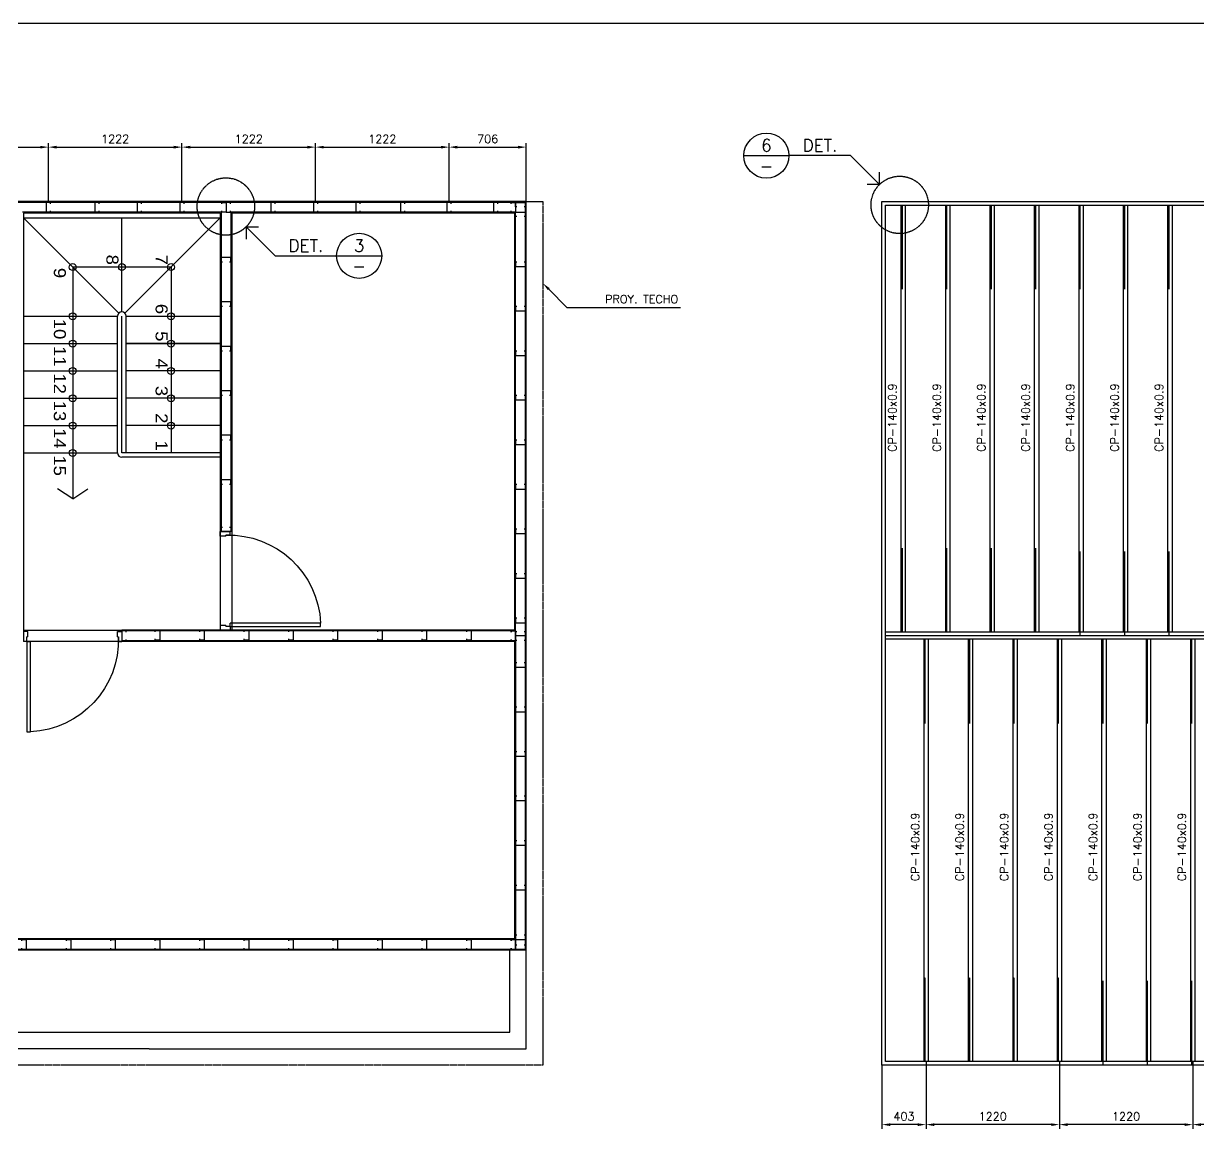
# Model space of a CAD drawing. Header units: millimetres. Extents: x -249630 to 95394, y -188036 to 109963.
# Drawn here: x 34809 to 45559, y 20027 to 30209 of the extents above; entities that cross this region are included whole.
import ezdxf
from ezdxf.enums import TextEntityAlignment as Align

# ---------------------------------------------------------------- set-up
doc = ezdxf.new("R2010")
doc.units = ezdxf.units.MM
doc.header["$PDMODE"] = 2
for name, pattern in [('CENT8', [11, 8, -1, 1, -1]), ('DASHED2', [9.525, 6.35, -3.175]), ('HID2', [2.5, 2, -0.5])]:
    doc.linetypes.add(name, pattern=pattern)
for name, color, linetype in [('cotas', 1, 'Continuous'), ('DETALLES', 3, 'Continuous'), ('GENERAL', 3, 'Continuous'), ('Layer2', 8, 'Continuous'), ('PUERTAS', 14, 'Continuous'), ('SIMBOLOS', 2, 'Continuous'), ('TEXTOS', 11, 'Continuous'), ('TITULOS', 180, 'Continuous'), ('VEREDA', 1, 'Continuous')]:
    doc.layers.add(name, color=color, linetype=linetype)
doc.styles.add('NIVEL', font='arial.ttf', dxfattribs={"width": 1.1, "height": 0.15})
doc.styles.add('ROMANS', font='romans')
doc.dimstyles.get("Standard").update_dxf_attribs({"dimtxt": 0.18, "dimasz": 0.18, "dimexe": 0.18, "dimexo": 0.0625, "dimgap": 0.09, "dimtad": 0, "dimtih": 1, "dimtoh": 1, "dimdec": 4, "dimzin": 0, "dimdsep": 46, "dimtxsty": 'Standard', "dimcen": 0.09, "dimadec": 0, "dimazin": 0, "dimtfac": 1, "dimtdec": 4, "dimtofl": 0, "dimtmove": 0, "dimatfit": 3, "dimfxl": 1, "dimtolj": 1, "dimtzin": 0, "dimarcsym": 0})

# ---------------------------------------------------------------- blocks, each defined once
blk = doc.blocks.new('A$C69810C7B')
at = {"layer": 'PUERTAS', "color": 2}
for p, q in [((-0.99, -0.05), (-0.99, -0.15)), ((-0.945, -0.05), (-0.99, -0.05)), ((-0.945, -0.105), (-0.955, -0.105)), ((-0.955, -0.15), (-0.955, -0.105)), ((-0.945, -0.105), (-0.945, -0.05)), ((-0.045, -0.105), (-0.045, -0.05)), ((-0.045, -0.05), (0, -0.05)), ((-0.045, -0.105), (-0.035, -0.105)), ((-0.035, -0.15), (-0.035, -0.105)), ((0, -0.05), (0, -0.15)), ((-0.955, -0.15), (-0.99, -0.15)), ((-0.035, -0.15), (-0.07, -0.15)), ((-0.07, -1.06), (-0.07, -0.15)), ((-0.035, -0.15), (0, -0.15)), ((-0.035, -0.15), (-0.035, -1.06)), ((-0.035, -1.06), (-0.07, -1.06))]:
    blk.add_line(p, q, dxfattribs=at)
at = {"layer": 'PUERTAS', "color": 1}
blk.add_arc((-0.027, -0.132), 0.929, 178.348, 267.335, dxfattribs=at)
blk = doc.blocks.new('*D309')
at = {"layer": 'Defpoints', "color": 0, "transparency": 16777216}
for p in [(35037, 29078), (33815, 28580), (35037, 28580)]:
    blk.add_point(p, dxfattribs=at)
at = {"layer": 'TEXTOS', "color": 1, "lineweight": -2, "transparency": 16777216}
for p, q in [((33815, 28580), (33815, 29115)), ((33890, 29078), (34962, 29078)), ((35037, 28580), (35037, 29115))]:
    blk.add_line(p, q, dxfattribs=at)
at = {"layer": 'TEXTOS', "color": 1, "transparency": 16777216}
for points in [[(33890, 29090), (33890, 29065), (33815, 29078)], [(34962, 29090), (34962, 29065), (35037, 29078)]]:
    blk.add_solid(points, dxfattribs=at)
at = {"layer": 'TEXTOS', "color": 4, "transparency": 16777216, "insert": (34426, 29153), "char_height": 75, "attachment_point": 5, "style": 'ROMANS'}
blk.add_mtext('\\A1;1222', dxfattribs=at)
blk = doc.blocks.new('*D310')
at = {"layer": 'Defpoints', "color": 0, "transparency": 16777216}
for p in [(36259, 29078), (35037, 28580), (36259, 28580)]:
    blk.add_point(p, dxfattribs=at)
at = {"layer": 'TEXTOS', "color": 1, "lineweight": -2, "transparency": 16777216}
for p, q in [((35037, 28580), (35037, 29115)), ((35112, 29078), (36184, 29078)), ((36259, 28580), (36259, 29115))]:
    blk.add_line(p, q, dxfattribs=at)
at = {"layer": 'TEXTOS', "color": 1, "transparency": 16777216}
for points in [[(35112, 29090), (35112, 29065), (35037, 29078)], [(36184, 29090), (36184, 29065), (36259, 29078)]]:
    blk.add_solid(points, dxfattribs=at)
at = {"layer": 'TEXTOS', "color": 4, "transparency": 16777216, "insert": (35648, 29153), "char_height": 75, "attachment_point": 5, "style": 'ROMANS'}
blk.add_mtext('\\A1;1222', dxfattribs=at)
blk = doc.blocks.new('*D311')
at = {"layer": 'Defpoints', "color": 0, "transparency": 16777216}
for p in [(37481, 29078), (36259, 28580), (37481, 28580)]:
    blk.add_point(p, dxfattribs=at)
at = {"layer": 'TEXTOS', "color": 1, "lineweight": -2, "transparency": 16777216}
for p, q in [((36259, 28580), (36259, 29115)), ((36334, 29078), (37406, 29078)), ((37481, 28580), (37481, 29115))]:
    blk.add_line(p, q, dxfattribs=at)
at = {"layer": 'TEXTOS', "color": 1, "transparency": 16777216}
for points in [[(36334, 29090), (36334, 29065), (36259, 29078)], [(37406, 29090), (37406, 29065), (37481, 29078)]]:
    blk.add_solid(points, dxfattribs=at)
at = {"layer": 'TEXTOS', "color": 4, "transparency": 16777216, "insert": (36870, 29153), "char_height": 75, "attachment_point": 5, "style": 'ROMANS'}
blk.add_mtext('\\A1;1222', dxfattribs=at)
blk = doc.blocks.new('*D312')
at = {"layer": 'Defpoints', "color": 0, "transparency": 16777216}
for p in [(38703, 29078), (37481, 28580), (38703, 28580)]:
    blk.add_point(p, dxfattribs=at)
at = {"layer": 'TEXTOS', "color": 1, "lineweight": -2, "transparency": 16777216}
for p, q in [((37481, 28580), (37481, 29115)), ((37556, 29078), (38628, 29078)), ((38703, 28580), (38703, 29115))]:
    blk.add_line(p, q, dxfattribs=at)
at = {"layer": 'TEXTOS', "color": 1, "transparency": 16777216}
for points in [[(37556, 29090), (37556, 29065), (37481, 29078)], [(38628, 29090), (38628, 29065), (38703, 29078)]]:
    blk.add_solid(points, dxfattribs=at)
at = {"layer": 'TEXTOS', "color": 4, "transparency": 16777216, "insert": (38092, 29153), "char_height": 75, "attachment_point": 5, "style": 'ROMANS'}
blk.add_mtext('\\A1;1222', dxfattribs=at)
blk = doc.blocks.new('*D313')
at = {"layer": 'Defpoints', "color": 0, "transparency": 16777216}
for p in [(39409, 29078), (38703, 28580), (39409, 28580)]:
    blk.add_point(p, dxfattribs=at)
at = {"layer": 'TEXTOS', "color": 1, "lineweight": -2, "transparency": 16777216}
for p, q in [((38703, 28580), (38703, 29115)), ((38778, 29078), (39334, 29078)), ((39409, 28580), (39409, 29115))]:
    blk.add_line(p, q, dxfattribs=at)
at = {"layer": 'TEXTOS', "color": 1, "transparency": 16777216}
for points in [[(38778, 29090), (38778, 29065), (38703, 29078)], [(39334, 29090), (39334, 29065), (39409, 29078)]]:
    blk.add_solid(points, dxfattribs=at)
at = {"layer": 'TEXTOS', "color": 4, "transparency": 16777216, "insert": (39056, 29153), "char_height": 75, "attachment_point": 5, "style": 'ROMANS'}
blk.add_mtext('\\A1;706', dxfattribs=at)
blk = doc.blocks.new('*D329')
at = {"layer": 'cotas', "color": 1, "lineweight": -2, "transparency": 16777216}
for p, q in [((45506, 20712), (45506, 20098)), ((46726, 20712), (46726, 20098)), ((46651, 20136), (45581, 20136))]:
    blk.add_line(p, q, dxfattribs=at)
at = {"layer": 'cotas', "color": 1, "transparency": 16777216}
for points in [[(45581, 20148), (45581, 20123), (45506, 20136)], [(46651, 20148), (46651, 20123), (46726, 20136)]]:
    blk.add_solid(points, dxfattribs=at)
at = {"layer": 'Defpoints', "color": 0, "transparency": 16777216}
for p in [(45506, 20712), (46726, 20712), (45506, 20136)]:
    blk.add_point(p, dxfattribs=at)
at = {"layer": 'cotas', "color": 4, "transparency": 16777216, "insert": (46116, 20211), "char_height": 75, "attachment_point": 5, "style": 'ROMANS'}
blk.add_mtext('\\A1;1220', dxfattribs=at)
blk = doc.blocks.new('*D330')
at = {"layer": 'cotas', "color": 1, "lineweight": -2, "transparency": 16777216}
for p, q in [((44286, 20712), (44286, 20098)), ((45506, 20712), (45506, 20098)), ((45431, 20136), (44361, 20136))]:
    blk.add_line(p, q, dxfattribs=at)
at = {"layer": 'cotas', "color": 1, "transparency": 16777216}
for points in [[(44361, 20148), (44361, 20123), (44286, 20136)], [(45431, 20148), (45431, 20123), (45506, 20136)]]:
    blk.add_solid(points, dxfattribs=at)
at = {"layer": 'Defpoints', "color": 0, "transparency": 16777216}
for p in [(44286, 20712), (45506, 20712), (44286, 20136)]:
    blk.add_point(p, dxfattribs=at)
at = {"layer": 'cotas', "color": 4, "transparency": 16777216, "insert": (44896, 20211), "char_height": 75, "attachment_point": 5, "style": 'ROMANS'}
blk.add_mtext('\\A1;1220', dxfattribs=at)
blk = doc.blocks.new('*D331')
at = {"layer": 'cotas', "color": 1, "lineweight": -2, "transparency": 16777216}
for p, q in [((43066, 20712), (43066, 20098)), ((44286, 20712), (44286, 20098)), ((44211, 20136), (43141, 20136))]:
    blk.add_line(p, q, dxfattribs=at)
at = {"layer": 'cotas', "color": 1, "transparency": 16777216}
for points in [[(43141, 20148), (43141, 20123), (43066, 20136)], [(44211, 20148), (44211, 20123), (44286, 20136)]]:
    blk.add_solid(points, dxfattribs=at)
at = {"layer": 'Defpoints', "color": 0, "transparency": 16777216}
for p in [(43066, 20712), (44286, 20712), (43066, 20136)]:
    blk.add_point(p, dxfattribs=at)
at = {"layer": 'cotas', "color": 4, "transparency": 16777216, "insert": (43676, 20211), "char_height": 75, "attachment_point": 5, "style": 'ROMANS'}
blk.add_mtext('\\A1;1220', dxfattribs=at)
blk = doc.blocks.new('*D337')
at = {"layer": 'Defpoints', "color": 0, "transparency": 16777216}
for p in [(42663, 20680), (43066, 20680), (42663, 20136)]:
    blk.add_point(p, dxfattribs=at)
at = {"layer": 'TEXTOS', "color": 1, "lineweight": -2, "transparency": 16777216}
for p, q in [((42663, 20680), (42663, 20098)), ((43066, 20680), (43066, 20098)), ((42991, 20136), (42738, 20136))]:
    blk.add_line(p, q, dxfattribs=at)
at = {"layer": 'TEXTOS', "color": 1, "transparency": 16777216}
for points in [[(42738, 20148), (42738, 20123), (42663, 20136)], [(42991, 20148), (42991, 20123), (43066, 20136)]]:
    blk.add_solid(points, dxfattribs=at)
at = {"layer": 'TEXTOS', "color": 4, "transparency": 16777216, "insert": (42864, 20211), "char_height": 75, "attachment_point": 5, "style": 'ROMANS'}
blk.add_mtext('\\A1;403', dxfattribs=at)

msp = doc.modelspace()

# ---------------------------------------------------------------- linework, layer by layer
at = {"color": 1, "linetype": 'ByBlock'}
for p, q in [((39614.417, 27778.731), (39781.016, 27612.132)), ((39781.016, 27612.132), (40818.327, 27612.132))]:
    msp.add_line(p, q, dxfattribs=at)
msp.add_solid([(39605.578, 27769.892), (39623.256, 27787.57), (39561.384, 27831.764)], dxfattribs=at)
at = {"layer": 'cotas'}
for p, q in [((39409.08, 28580.441), (33109.08, 28580.441)), ((39409.08, 28572.441), (33109.08, 28572.441)), ((39409.08, 28580.441), (39329.08, 28580.441)), ((39401.08, 21730.441), (39401.08, 28580.441)), ((39409.08, 21730.441), (39409.08, 28580.441)), ((36617.08, 28482.441), (34801.08, 28482.441)), ((34809.08, 28474.441), (34809.08, 25460.441)), ((36609.08, 28474.441), (34809.08, 28474.441)), ((36609.08, 28474.441), (36609.08, 25560.441)), ((36617.08, 28482.441), (36617.08, 25560.441)), ((36707.08, 28482.441), (36707.08, 25560.441)), ((39311.08, 28482.441), (36707.08, 28482.441)), ((36715.08, 28474.441), (36715.08, 25560.441)), ((39303.08, 28474.441), (36715.08, 28474.441)), ((39303.08, 24660.441), (39303.08, 28474.441)), ((39311.08, 24652.441), (39311.08, 28482.441)), ((34809.08, 24660.441), (34809.08, 24554.441)), ((35709.08, 24660.441), (35709.08, 24554.441)), ((39303.08, 21828.441), (39303.08, 24554.441)), ((39409.08, 21730.441), (39329.08, 21730.441))]:
    msp.add_line(p, q, dxfattribs=at)
for points in [[(39409.08, 28580.441), (39561.384, 28580.441)], [(36715.08, 25560.441), (36609.08, 25560.441)], [(39303.08, 24660.441), (35709.08, 24660.441)], [(39311.08, 24652.441), (35709.08, 24652.441)], [(39311.08, 24562.441), (39311.08, 21828.441), (34115.08, 21828.441)], [(39311.08, 24562.441), (35709.08, 24562.441)], [(39303.08, 24554.441), (35709.08, 24554.441)], [(39311.08, 21836.441), (34115.08, 21836.441)], [(36589.08, 21738.441), (34115.08, 21738.441)], [(36589.08, 21730.441), (34115.08, 21730.441)], [(39409.08, 21738.441), (36589.08, 21738.441)], [(39409.08, 21730.441), (36589.08, 21730.441)]]:
    msp.add_lwpolyline(points, dxfattribs=at)
at = {"layer": 'DETALLES'}
for points in [[(49114.935, 28580.441), (55562.631, 28580.441), (55562.631, 20680.441), (42662.631, 20680.441), (42662.631, 28580.441), (47314.935, 28580.441)], [(49114.935, 28548.441), (55530.631, 28548.441), (55530.631, 20712.441), (42694.631, 20712.441), (42694.631, 28548.441), (47314.935, 28548.441)], [(55530.631, 24639.441), (42694.631, 24639.441)], [(55530.631, 24607.441), (42694.631, 24607.441)], [(55530.631, 24575.441), (42694.631, 24575.441)]]:
    msp.add_lwpolyline(points, dxfattribs=at)
at = {"layer": 'GENERAL'}
for p, q in [((42836.631, 28548.441), (42836.631, 24639.441)), ((42876.631, 28548.441), (42876.631, 24639.441)), ((43243.631, 28548.441), (43243.631, 24639.441)), ((43283.631, 28548.441), (43283.631, 24639.441)), ((43650.631, 28548.441), (43650.631, 24639.441)), ((43690.631, 28548.441), (43690.631, 24639.441)), ((44056.631, 28548.441), (44056.631, 24639.441)), ((44096.631, 28548.441), (44096.631, 24639.441)), ((44463.631, 28548.441), (44463.631, 24639.441)), ((44503.631, 28548.441), (44503.631, 24639.441)), ((44870.631, 28548.441), (44870.631, 24639.441)), ((44910.631, 28548.441), (44910.631, 24639.441)), ((45276.631, 28548.441), (45276.631, 24639.441)), ((45316.631, 28548.441), (45316.631, 24639.441)), ((43045.631, 24575.441), (43045.631, 20712.441)), ((43085.631, 24575.441), (43085.631, 20712.441)), ((43452.631, 24575.441), (43452.631, 20712.441)), ((43492.631, 24575.441), (43492.631, 20712.441)), ((43859.631, 24575.441), (43859.631, 20712.441)), ((43899.631, 24575.441), (43899.631, 20712.441)), ((44265.631, 24575.441), (44265.631, 20712.441)), ((44305.631, 24575.441), (44305.631, 20712.441)), ((44672.631, 24575.441), (44672.631, 20712.441)), ((44712.631, 24575.441), (44712.631, 20712.441)), ((45079.631, 24575.441), (45079.631, 20712.441)), ((45119.631, 24575.441), (45119.631, 20712.441)), ((45485.631, 24575.441), (45485.631, 20712.441)), ((45525.631, 24575.441), (45525.631, 20712.441))]:
    msp.add_line(p, q, dxfattribs=at)
at = {"layer": 'GENERAL', "color": 1, "linetype": 'HID2'}
for p, q in [((42846.631, 28548.441), (42846.631, 27778.441)), ((43253.631, 28548.441), (43253.631, 27778.441)), ((43660.631, 28548.441), (43660.631, 27778.441)), ((44066.631, 28548.441), (44066.631, 27778.441)), ((44473.631, 28548.441), (44473.631, 27778.441)), ((44880.631, 28548.441), (44880.631, 27778.441)), ((45286.631, 28548.441), (45286.631, 27778.441)), ((42846.631, 25409.441), (42846.631, 24639.441)), ((43253.631, 25409.441), (43253.631, 24639.441)), ((43660.631, 25409.441), (43660.631, 24639.441)), ((44066.631, 25409.441), (44066.631, 24639.441)), ((44473.631, 25377.441), (44473.631, 24607.441)), ((44880.631, 25377.441), (44880.631, 24607.441)), ((45286.631, 25377.441), (45286.631, 24607.441)), ((43055.631, 24575.441), (43055.631, 23805.441)), ((43462.631, 24575.441), (43462.631, 23805.441)), ((43869.631, 24575.441), (43869.631, 23805.441)), ((44275.631, 24575.441), (44275.631, 23805.441)), ((44682.631, 24575.441), (44682.631, 23805.441)), ((45089.631, 24575.441), (45089.631, 23805.441)), ((45495.631, 24575.441), (45495.631, 23805.441)), ((43055.631, 21482.441), (43055.631, 20712.441)), ((43462.631, 21482.441), (43462.631, 20712.441)), ((43869.631, 21482.441), (43869.631, 20712.441)), ((44275.631, 21482.441), (44275.631, 20712.441)), ((44682.631, 21450.441), (44682.631, 20680.441)), ((45089.631, 21450.441), (45089.631, 20680.441)), ((45495.631, 21450.441), (45495.631, 20680.441))]:
    msp.add_line(p, q, dxfattribs=at)
at = {"layer": 'GENERAL'}
for points in [[(35057.08, 28559.941), (35057.08, 28572.441), (35017.08, 28572.441), (35017.08, 28482.441), (35057.08, 28482.441), (35057.08, 28494.941)], [(35501.08, 28559.941), (35501.08, 28572.441), (35461.08, 28572.441), (35461.08, 28482.441), (35501.08, 28482.441), (35501.08, 28494.941)], [(35890.08, 28559.941), (35890.08, 28572.441), (35850.08, 28572.441), (35850.08, 28482.441), (35890.08, 28482.441), (35890.08, 28494.941)], [(36279.08, 28559.941), (36279.08, 28572.441), (36239.08, 28572.441), (36239.08, 28482.441), (36279.08, 28482.441), (36279.08, 28494.941)], [(36622.08, 28559.941), (36622.08, 28572.441), (36662.08, 28572.441), (36662.08, 28482.441), (36622.08, 28482.441), (36622.08, 28494.941)], [(36702.08, 28559.941), (36702.08, 28572.441), (36662.08, 28572.441), (36662.08, 28482.441), (36702.08, 28482.441), (36702.08, 28494.941)], [(37112.08, 28559.941), (37112.08, 28572.441), (37072.08, 28572.441), (37072.08, 28482.441), (37112.08, 28482.441), (37112.08, 28494.941)], [(37501.08, 28559.941), (37501.08, 28572.441), (37461.08, 28572.441), (37461.08, 28482.441), (37501.08, 28482.441), (37501.08, 28494.941)], [(37890.08, 28559.941), (37890.08, 28572.441), (37850.08, 28572.441), (37850.08, 28482.441), (37890.08, 28482.441), (37890.08, 28494.941)], [(38297.08, 28559.941), (38297.08, 28572.441), (38257.08, 28572.441), (38257.08, 28482.441), (38297.08, 28482.441), (38297.08, 28494.941)], [(38723.08, 28559.941), (38723.08, 28572.441), (38683.08, 28572.441), (38683.08, 28482.441), (38723.08, 28482.441), (38723.08, 28494.941)], [(39149.08, 28559.941), (39149.08, 28572.441), (39109.08, 28572.441), (39109.08, 28482.441), (39149.08, 28482.441), (39149.08, 28494.941)], [(39271.08, 28559.941), (39271.08, 28572.441), (39311.08, 28572.441), (39311.08, 28482.441), (39271.08, 28482.441), (39271.08, 28494.941)], [(39271.08, 28559.941), (39271.08, 28572.441), (39311.08, 28572.441), (39311.08, 28482.441), (39271.08, 28482.441), (39271.08, 28494.941)], [(39323.58, 28532.441), (39311.08, 28532.441), (39311.08, 28572.441), (39401.08, 28572.441), (39401.08, 28532.441), (39388.58, 28532.441)], [(39323.58, 28532.441), (39311.08, 28532.441), (39311.08, 28572.441), (39401.08, 28572.441), (39401.08, 28532.441), (39388.58, 28532.441)], [(39323.58, 28442.441), (39311.08, 28442.441), (39311.08, 28482.441), (39401.08, 28482.441), (39401.08, 28442.441), (39388.58, 28442.441)], [(39323.58, 28442.441), (39311.08, 28442.441), (39311.08, 28482.441), (39401.08, 28482.441), (39401.08, 28442.441), (39388.58, 28442.441)], [(36694.58, 28029.441), (36707.08, 28029.441), (36707.08, 28069.441), (36617.08, 28069.441), (36617.08, 28029.441), (36629.58, 28029.441)], [(39323.58, 28026.441), (39311.08, 28026.441), (39311.08, 27986.441), (39401.08, 27986.441), (39401.08, 28026.441), (39388.58, 28026.441)], [(36694.58, 27622.441), (36707.08, 27622.441), (36707.08, 27662.441), (36617.08, 27662.441), (36617.08, 27622.441), (36629.58, 27622.441)], [(39323.58, 27619.441), (39311.08, 27619.441), (39311.08, 27579.441), (39401.08, 27579.441), (39401.08, 27619.441), (39388.58, 27619.441)], [(36694.58, 27215.441), (36707.08, 27215.441), (36707.08, 27255.441), (36617.08, 27255.441), (36617.08, 27215.441), (36629.58, 27215.441)], [(39323.58, 27212.441), (39311.08, 27212.441), (39311.08, 27172.441), (39401.08, 27172.441), (39401.08, 27212.441), (39388.58, 27212.441)], [(36694.58, 26808.441), (36707.08, 26808.441), (36707.08, 26848.441), (36617.08, 26848.441), (36617.08, 26808.441), (36629.58, 26808.441)], [(39323.58, 26805.441), (39311.08, 26805.441), (39311.08, 26765.441), (39401.08, 26765.441), (39401.08, 26805.441), (39388.58, 26805.441)], [(36694.58, 26401.441), (36707.08, 26401.441), (36707.08, 26441.441), (36617.08, 26441.441), (36617.08, 26401.441), (36629.58, 26401.441)], [(39323.58, 26397.441), (39311.08, 26397.441), (39311.08, 26357.441), (39401.08, 26357.441), (39401.08, 26397.441), (39388.58, 26397.441)], [(36694.58, 25994.441), (36707.08, 25994.441), (36707.08, 26034.441), (36617.08, 26034.441), (36617.08, 25994.441), (36629.58, 25994.441)], [(39323.58, 25990.441), (39311.08, 25990.441), (39311.08, 25950.441), (39401.08, 25950.441), (39401.08, 25990.441), (39388.58, 25990.441)], [(36694.58, 25600.441), (36707.08, 25600.441), (36707.08, 25560.441), (36617.08, 25560.441), (36617.08, 25600.441), (36629.58, 25600.441)], [(39323.58, 25583.441), (39311.08, 25583.441), (39311.08, 25543.441), (39401.08, 25543.441), (39401.08, 25583.441), (39388.58, 25583.441)], [(39323.58, 25175.441), (39311.08, 25175.441), (39311.08, 25135.441), (39401.08, 25135.441), (39401.08, 25175.441), (39388.58, 25175.441)], [(39323.58, 24767.441), (39311.08, 24767.441), (39311.08, 24727.441), (39401.08, 24727.441), (39401.08, 24767.441), (39388.58, 24767.441)], [(35749.08, 24639.941), (35749.08, 24652.441), (35709.08, 24652.441), (35709.08, 24562.441), (35749.08, 24562.441), (35749.08, 24574.941)], [(36015.08, 24644.941), (36015.08, 24657.441), (36055.08, 24657.441), (36055.08, 24567.441), (36015.08, 24567.441), (36015.08, 24579.941)], [(36422.08, 24644.941), (36422.08, 24657.441), (36462.08, 24657.441), (36462.08, 24567.441), (36422.08, 24567.441), (36422.08, 24579.941)], [(36829.08, 24644.941), (36829.08, 24657.441), (36869.08, 24657.441), (36869.08, 24567.441), (36829.08, 24567.441), (36829.08, 24579.941)], [(37236.08, 24644.941), (37236.08, 24657.441), (37276.08, 24657.441), (37276.08, 24567.441), (37236.08, 24567.441), (37236.08, 24579.941)], [(37643.08, 24644.941), (37643.08, 24657.441), (37683.08, 24657.441), (37683.08, 24567.441), (37643.08, 24567.441), (37643.08, 24579.941)], [(38050.08, 24644.941), (38050.08, 24657.441), (38090.08, 24657.441), (38090.08, 24567.441), (38050.08, 24567.441), (38050.08, 24579.941)], [(38457.08, 24644.941), (38457.08, 24657.441), (38497.08, 24657.441), (38497.08, 24567.441), (38457.08, 24567.441), (38457.08, 24579.941)], [(38864.08, 24644.941), (38864.08, 24657.441), (38904.08, 24657.441), (38904.08, 24567.441), (38864.08, 24567.441), (38864.08, 24579.941)], [(39271.08, 24639.941), (39271.08, 24652.441), (39311.08, 24652.441), (39311.08, 24562.441), (39271.08, 24562.441), (39271.08, 24574.941)], [(39271.08, 24574.941), (39271.08, 24562.441), (39311.08, 24562.441), (39311.08, 24652.441), (39271.08, 24652.441), (39271.08, 24639.941)], [(39388.58, 24647.441), (39401.08, 24647.441), (39401.08, 24607.441), (39311.08, 24607.441), (39311.08, 24647.441), (39323.58, 24647.441)], [(39388.58, 24567.441), (39401.08, 24567.441), (39401.08, 24607.441), (39311.08, 24607.441), (39311.08, 24567.441), (39323.58, 24567.441)], [(39323.58, 24360.441), (39311.08, 24360.441), (39311.08, 24320.441), (39401.08, 24320.441), (39401.08, 24360.441), (39388.58, 24360.441)], [(39323.58, 23953.441), (39311.08, 23953.441), (39311.08, 23913.441), (39401.08, 23913.441), (39401.08, 23953.441), (39388.58, 23953.441)], [(39323.58, 23546.441), (39311.08, 23546.441), (39311.08, 23506.441), (39401.08, 23506.441), (39401.08, 23546.441), (39388.58, 23546.441)], [(39323.58, 23139.441), (39311.08, 23139.441), (39311.08, 23099.441), (39401.08, 23099.441), (39401.08, 23139.441), (39388.58, 23139.441)], [(39323.58, 22731.441), (39311.08, 22731.441), (39311.08, 22691.441), (39401.08, 22691.441), (39401.08, 22731.441), (39388.58, 22731.441)], [(39323.58, 22324.441), (39311.08, 22324.441), (39311.08, 22284.441), (39401.08, 22284.441), (39401.08, 22324.441), (39388.58, 22324.441)], [(34794.08, 21815.941), (34794.08, 21828.441), (34834.08, 21828.441), (34834.08, 21738.441), (34794.08, 21738.441), (34794.08, 21750.941)], [(35201.08, 21815.941), (35201.08, 21828.441), (35241.08, 21828.441), (35241.08, 21738.441), (35201.08, 21738.441), (35201.08, 21750.941)], [(35608.08, 21815.941), (35608.08, 21828.441), (35648.08, 21828.441), (35648.08, 21738.441), (35608.08, 21738.441), (35608.08, 21750.941)], [(36015.08, 21815.941), (36015.08, 21828.441), (36055.08, 21828.441), (36055.08, 21738.441), (36015.08, 21738.441), (36015.08, 21750.941)], [(36422.08, 21815.941), (36422.08, 21828.441), (36462.08, 21828.441), (36462.08, 21738.441), (36422.08, 21738.441), (36422.08, 21750.941)], [(36829.08, 21815.941), (36829.08, 21828.441), (36869.08, 21828.441), (36869.08, 21738.441), (36829.08, 21738.441), (36829.08, 21750.941)], [(37236.08, 21815.941), (37236.08, 21828.441), (37276.08, 21828.441), (37276.08, 21738.441), (37236.08, 21738.441), (37236.08, 21750.941)], [(37643.08, 21815.941), (37643.08, 21828.441), (37683.08, 21828.441), (37683.08, 21738.441), (37643.08, 21738.441), (37643.08, 21750.941)], [(38050.08, 21815.941), (38050.08, 21828.441), (38090.08, 21828.441), (38090.08, 21738.441), (38050.08, 21738.441), (38050.08, 21750.941)], [(38457.08, 21815.941), (38457.08, 21828.441), (38497.08, 21828.441), (38497.08, 21738.441), (38457.08, 21738.441), (38457.08, 21750.941)], [(38864.08, 21815.941), (38864.08, 21828.441), (38904.08, 21828.441), (38904.08, 21738.441), (38864.08, 21738.441), (38864.08, 21750.941)], [(39271.08, 21750.941), (39271.08, 21738.441), (39311.08, 21738.441), (39311.08, 21828.441), (39271.08, 21828.441), (39271.08, 21815.941)], [(39271.08, 21815.941), (39271.08, 21828.441), (39311.08, 21828.441), (39311.08, 21738.441), (39271.08, 21738.441), (39271.08, 21750.941)], [(39323.58, 21868.441), (39311.08, 21868.441), (39311.08, 21828.441), (39401.08, 21828.441), (39401.08, 21868.441), (39388.58, 21868.441)], [(39323.58, 21778.441), (39311.08, 21778.441), (39311.08, 21738.441), (39401.08, 21738.441), (39401.08, 21778.441), (39388.58, 21778.441)]]:
    msp.add_lwpolyline(points, dxfattribs=at)
at = {"layer": 'Layer2'}
for p, q in [((34809.08, 28430.441), (36609.08, 28430.441)), ((35680.796, 27558.725), (34809.08, 28430.441)), ((35709.08, 27570.441), (35709.08, 28430.441)), ((35737.364, 27558.725), (36609.08, 28430.441)), ((34809.08, 27530.441), (35669.08, 27530.441)), ((35669.08, 26280.441), (35669.08, 27530.441)), ((35709.08, 27030.441), (35709.08, 27530.441)), ((35749.08, 27530.441), (36609.08, 27530.441)), ((35749.08, 26280.441), (35749.08, 27530.441)), ((35749.08, 27530.441), (36609.08, 27530.441)), ((34809.08, 27280.441), (35669.08, 27280.441)), ((36609.08, 27280.441), (35749.08, 27280.441)), ((35749.08, 27280.441), (36609.08, 27280.441)), ((34809.08, 27030.441), (35669.08, 27030.441)), ((35709.08, 26280.441), (35709.08, 27030.441)), ((36609.08, 27030.441), (35749.08, 27030.441)), ((34809.08, 26780.441), (35669.08, 26780.441)), ((36609.08, 26780.441), (35749.08, 26780.441)), ((34809.08, 26530.441), (35669.08, 26530.441)), ((36609.08, 26530.441), (35749.08, 26530.441)), ((34809.08, 26280.441), (35669.08, 26280.441)), ((36609.08, 26280.441), (35709.08, 26280.441)), ((36609.08, 26240.441), (35709.08, 26240.441)), ((39259.08, 20980.441), (39259.08, 21730.441)), ((39409.08, 20830.441), (39409.08, 21730.441)), ((26959.08, 20980.441), (39259.08, 20980.441)), ((35959.08, 20830.441), (39409.08, 20830.441))]:
    msp.add_line(p, q, dxfattribs=at)
for points in [[(36159.08, 27980.441), (35259.08, 27980.441), (35259.08, 25860.795)], [(36159.08, 27980.441), (36159.08, 26280.441)], [(35259.08, 25860.795), (35120.6, 25953.321)], [(35259.08, 25860.795), (35397.56, 25953.321)], [(36609.08, 25560.441), (36609.08, 24652.441)], [(36715.08, 25560.441), (36715.08, 24652.441)], [(34809.08, 25460.441), (34809.08, 24660.441)], [(34809.08, 24660.441), (35709.08, 24660.441)], [(35709.08, 24554.441), (34809.08, 24554.441)], [(35959.08, 20830.441), (26809.08, 20830.441)]]:
    msp.add_lwpolyline(points, dxfattribs=at)
for centre in [(35259.08, 27980.441), (35709.08, 27980.441), (36159.08, 27980.441), (35259.08, 27530.441), (36159.08, 27530.441), (35259.08, 27280.441), (36159.08, 27280.441), (35259.08, 27030.441), (36159.08, 27030.441), (35259.08, 26780.441), (36159.08, 26780.441), (35259.08, 26530.441), (36159.08, 26530.441), (35259.08, 26280.441)]:
    msp.add_circle(centre, 31.498, dxfattribs=at)
for centre, start, end in [((35709.08, 27530.441), 0, 180), ((35709.08, 26280.441), 180, 270)]:
    msp.add_arc(centre, 40, start, end, dxfattribs=at)
at = {"layer": 'SIMBOLOS'}
for p, q in [((41399.513, 29000.222), (41812.013, 29000.222)), ((42374.513, 29000.222), (41812.013, 29000.222)), ((42639.678, 28735.057), (42374.513, 29000.222)), ((36846.104, 28349.002), (37111.269, 28083.837)), ((37111.269, 28083.837), (37673.769, 28083.837)), ((37673.769, 28083.837), (38086.269, 28083.837))]:
    msp.add_line(p, q, dxfattribs=at)
at = {"layer": 'SIMBOLOS', "color": 3}
for p, q in [((42639.678, 28735.057), (42639.678, 28847.557)), ((42639.678, 28735.057), (42527.178, 28735.057)), ((36846.104, 28349.002), (36958.604, 28349.002)), ((36846.104, 28349.002), (36846.104, 28236.502))]:
    msp.add_line(p, q, dxfattribs=at)
at = {"layer": 'SIMBOLOS'}
for centre in [(41605.763, 29000.222), (37880.019, 28083.837)]:
    msp.add_circle(centre, 206.25, dxfattribs=at)
at = {"layer": 'SIMBOLOS', "color": 3, "linetype": 'CENT8'}
for centre in [(42825.293, 28549.441), (36660.488, 28534.618)]:
    msp.add_circle(centre, 262.5, dxfattribs=at)
at = {"layer": 'TITULOS'}
msp.add_lwpolyline([(24841.783, 208.842), (69841.783, 208.842), (69841.783, 30208.842), (24841.783, 30208.842)], close=True, dxfattribs=at)
at = {"layer": 'VEREDA', "linetype": 'DASHED2'}
for p, q in [((39559.08, 28580.441), (39559.08, 20680.441)), ((39559.08, 20680.441), (26659.08, 20680.441))]:
    msp.add_line(p, q, dxfattribs=at)
at = {"layer": 'VEREDA', "linetype": 'DASHED2', "ltscale": 0.025}
msp.add_lwpolyline([(39409.08, 28580.441), (39559.08, 28580.441)], dxfattribs=at)

# ---------------------------------------------------------------- block references
at = {"layer": 'Layer2', "xscale": -909.0909090919013, "yscale": 909.0909090919013, "zscale": 909.0909090908815}
msp.add_blockref('A$C69810C7B', (34809.08, 24692.805), dxfattribs=at)
at = {"layer": 'PUERTAS', "xscale": -909.0909090919013, "yscale": 909.0909090919013, "zscale": 909.0909090908815, "rotation": 90}
msp.add_blockref('A$C69810C7B', (36563.625, 24660.441), dxfattribs=at)

# ---------------------------------------------------------------- texts
at = {"layer": 'Layer2', "style": 'NIVEL', "width": 1.1}
for s, p in [('8', (35567.635, 28094.404)), ('7', (36017.635, 28094.404)), ('9', (35086.766, 27973.385)), ('6', (36017.635, 27644.404)), ('10', (35086.766, 27507.936)), ('5', (36017.635, 27394.404)), ('11', (35086.766, 27257.936)), ('4', (36017.635, 27144.404)), ('12', (35086.766, 27007.936)), ('3', (36017.635, 26894.404)), ('13', (35086.766, 26757.936)), ('2', (36017.635, 26644.404)), ('14', (35086.766, 26507.936)), ('1', (36017.635, 26394.404)), ('15', (35086.766, 26257.936))]:
    msp.add_text(s, height=110, rotation=270, dxfattribs=at).set_placement(p)
at = {"layer": 'SIMBOLOS', "color": 5, "style": 'ROMANS'}
for s, p in [('6', (41605.763, 29037.722)), ('DET.', (42096.085, 29037.722)), ('DET.', (37392.519, 28121.337)), ('3', (37880.019, 28121.337))]:
    msp.add_text(s, height=112.5, dxfattribs=at).set_placement(p, align=Align.CENTER)
for p in [(41605.763, 28906.472), (37880.019, 27990.087)]:
    msp.add_text('-', height=112.5, dxfattribs=at).set_placement(p, align=Align.MIDDLE)
at = {"layer": 'TEXTOS', "color": 3, "style": 'ROMANS'}
msp.add_text('PROY. TECHO ', height=75, dxfattribs=at).set_placement((40490.408, 27649.632), align=Align.CENTER)
at = {"layer": 'TEXTOS', "style": 'ROMANS'}
for p in [(42794.942, 26603.066), (43201.942, 26603.066), (43608.942, 26603.066), (44014.942, 26603.066), (44421.942, 26603.066), (44828.942, 26603.066), (45234.942, 26603.066), (43003.942, 22676.066), (43410.942, 22676.066), (43817.942, 22676.066), (44223.942, 22676.066), (44630.942, 22676.066), (45037.942, 22676.066), (45443.942, 22676.066)]:
    msp.add_text('CP-140x0.9', height=75, rotation=90, dxfattribs=at).set_placement(p, align=Align.CENTER)

# ---------------------------------------------------------------- dimensions: what is measured, and where the dimension line sits
at = {"layer": 'cotas'}
for base, p1, p2, picture, middle in [((43065.631, 20135.929), (44285.631, 20712.441), (43065.631, 20712.441), '*D331', (43675.631, 20210.929)), ((44285.631, 20135.929), (45505.631, 20712.441), (44285.631, 20712.441), '*D330', (44895.631, 20210.929)), ((45505.631, 20135.929), (46725.631, 20712.441), (45505.631, 20712.441), '*D329', (46115.631, 20210.929))]:
    dim = msp.add_linear_dim(base=base, p1=p1, p2=p2, angle=180, dimstyle='Standard', override={"dimtxt": 75, "dimasz": 75, "dimexe": 37.5, "dimexo": 0, "dimgap": 37.5, "dimtad": 1, "dimtih": 0, "dimtoh": 0, "dimdec": 0, "dimtxsty": 'ROMANS', "dimclrd": 1, "dimclre": 1, "dimclrt": 4, "dimtdec": 1, "dimtix": 1, "dimtofl": 1, "dimtmove": 2}, dxfattribs=at)
    dim.commit()
    dim.dimension.update_dxf_attribs({"geometry": picture, "text_midpoint": middle})
at = {"layer": 'TEXTOS', "color": 4}
for base, p1, p2, picture, middle in [((35037.08, 29077.859), (33815.08, 28580.441), (35037.08, 28580.441), '*D309', (34426.08, 29152.859)), ((36259.08, 29077.859), (35037.08, 28580.441), (36259.08, 28580.441), '*D310', (35648.08, 29152.859)), ((37481.08, 29077.859), (36259.08, 28580.441), (37481.08, 28580.441), '*D311', (36870.08, 29152.859)), ((38703.08, 29077.859), (37481.08, 28580.441), (38703.08, 28580.441), '*D312', (38092.08, 29152.859)), ((39409.08, 29077.859), (38703.08, 28580.441), (39409.08, 28580.441), '*D313', (39056.08, 29152.859)), ((42662.631, 20135.929), (43065.631, 20680.441), (42662.631, 20680.441), '*D337', (42864.131, 20210.929))]:
    dim = msp.add_linear_dim(base=base, p1=p1, p2=p2, dimstyle='Standard', override={"dimtxt": 75, "dimasz": 75, "dimexe": 37.5, "dimexo": 0, "dimgap": 37.5, "dimtad": 1, "dimtih": 0, "dimtoh": 0, "dimdec": 0, "dimtxsty": 'ROMANS', "dimclrd": 1, "dimclre": 1, "dimclrt": 4, "dimtdec": 1, "dimtix": 1, "dimtofl": 1, "dimtmove": 2}, dxfattribs=at)
    dim.commit()
    dim.dimension.update_dxf_attribs({"geometry": picture, "text_midpoint": middle})

doc.saveas('drawing.dxf')
